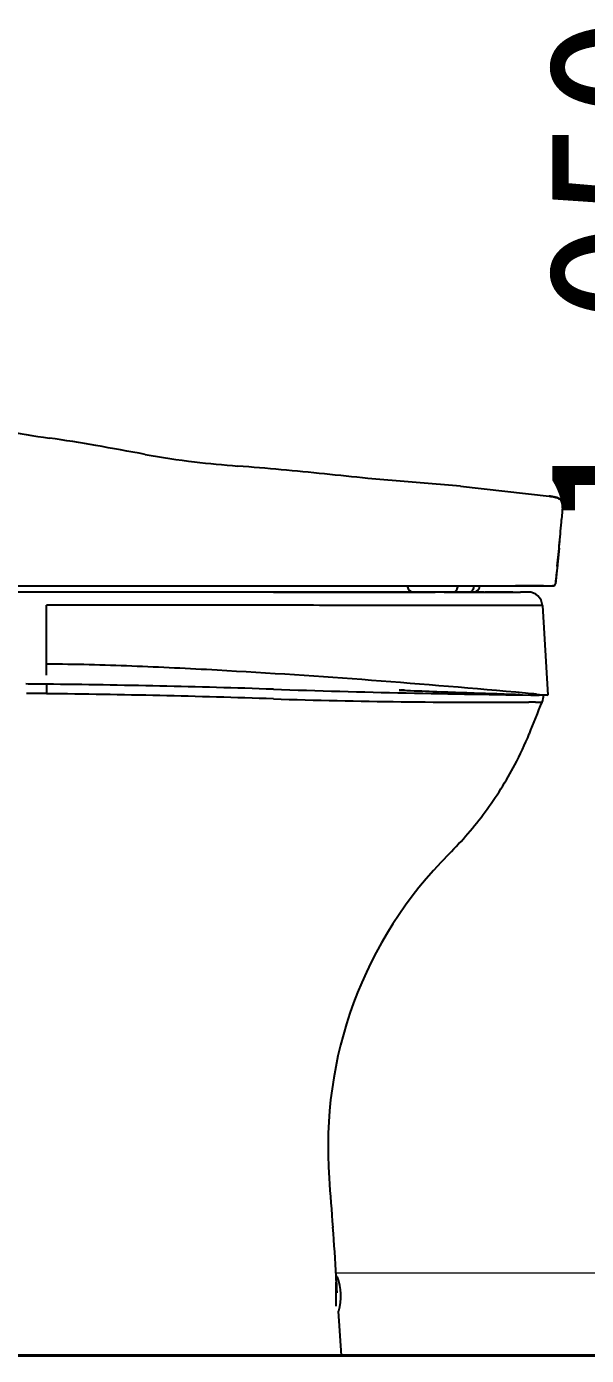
# Model space of a CAD drawing. Units: millimetres at full size. Extents: x -10070 to 9730, y -7239 to 6561.
# Drawn here: x -7574 to -7303, y -5397 to -4753 of the extents above; entities that cross this region are included whole.
import ezdxf
from ezdxf.enums import TextEntityAlignment as Align

# ---------------------------------------------------------------- set-up
doc = ezdxf.new("R2010")
doc.units = ezdxf.units.MM
doc.header["$LTSCALE"] = 50
for name, color, linetype, lineweight in [('B-3_仕上線(黄)', 3, 'Continuous', 40), ('B-A_文字', 7, 'Continuous', 25), ('B-F_寸法・方位', 7, 'Continuous', 25)]:
    doc.layers.add(name, color=color, linetype=linetype, lineweight=lineweight)
doc.styles.add('ＭＳ ゴシック', font='')
doc.styles.get('ＭＳ ゴシック').set_extended_font_data('MS Gothic')

msp = doc.modelspace()

# ---------------------------------------------------------------- linework, layer by layer
at = {"layer": 'B-3_仕上線(黄)'}
msp.add_line((-8084.48, -5396.71), (-6764.48, -5396.71), dxfattribs=at)
at = {"layer": 'B-A_文字', "color": 1, "lineweight": 18}
msp.add_line((-7424.09, -5356.71), (-6764.48, -5356.71), dxfattribs=at)
at = {"layer": 'B-F_寸法・方位'}
for p, q in [((-7363.73, -4975.32), (-7408.72, -4971.64)), ((-7363.73, -4975.32), (-7320.75, -4980.21)), ((-7314.47, -4987.99), (-7314.77, -4991.48)), ((-7315.95, -5005.42), (-7317.81, -5022.81)), ((-7581.6, -5023.7), (-7318.8, -5023.7)), ((-7389.38, -5024.18), (-7389.38, -5023.71)), ((-7357.27, -5024.18), (-7357.27, -5023.71)), ((-7354.56, -5023.71), (-7354.56, -5024.18)), ((-7327.27, -5023.69), (-7337.18, -5023.7)), ((-7454.48, -5026.71), (-7904.13, -5026.71)), ((-7454.48, -5026.71), (-7454.48, -5026.83)), ((-7428.11, -5026.83), (-7454.48, -5026.83)), ((-7352.48, -5026.71), (-7454.47, -5026.71)), ((-7371.62, -5026.82), (-7386.68, -5026.82)), ((-7357.44, -5026.71), (-7386.49, -5026.71)), ((-7353.91, -5026.71), (-7354.42, -5026.71)), ((-7338.36, -5026.71), (-7352.03, -5026.71)), ((-7564.48, -5067.02), (-7564.48, -5033.08)), ((-7454.48, -5033.15), (-7564.48, -5033.08)), ((-7324.09, -5033.29), (-7321.48, -5076.71)), ((-7564.48, -5071.38), (-7566.28, -5071.36)), ((-7564.48, -5071.38), (-7564.48, -5075.96)), ((-7393.17, -5074.27), (-7393.49, -5074.26)), ((-7392.6, -5074.29), (-7392.81, -5074.28)), ((-7392.38, -5074.3), (-7392.6, -5074.29)), ((-7392.16, -5074.31), (-7392.38, -5074.3)), ((-7391.95, -5074.32), (-7392.16, -5074.31)), ((-7391.73, -5074.32), (-7391.95, -5074.32)), ((-7391.52, -5074.33), (-7391.73, -5074.32)), ((-7391.3, -5074.34), (-7391.52, -5074.33)), ((-7391.09, -5074.35), (-7391.3, -5074.34)), ((-7390.87, -5074.36), (-7391.09, -5074.35)), ((-7390.65, -5074.36), (-7390.87, -5074.36)), ((-7335.28, -5076.31), (-7335.78, -5076.3)), ((-7323.48, -5076.71), (-7325.65, -5076.69)), ((-7321.48, -5076.71), (-7323.48, -5076.71)), ((-7423.75, -5366.35), (-7424.02, -5358.47)), ((-7423.87, -5358.47), (-7423.98, -5358.47)), ((-7424.07, -5372.76), (-7424.07, -5361.16)), ((-7423.98, -5360.91), (-7423.98, -5362.61)), ((-7421.48, -5396.71), (-7422.91, -5375.28)), ((-7421.48, -5396.71), (-7835.98, -5396.71)), ((-7226.08, -5396.71), (-7368.54, -5396.71))]:
    msp.add_line(p, q, dxfattribs=at)
msp.add_lwpolyline([(-7324.09, -5033.29), (-7325.88, -5033.29), (-7331.25, -5033.28), (-7339.92, -5033.27), (-7351.41, -5033.25), (-7365.18, -5033.23)], dxfattribs=at)
for centre, radius, start, end in [((-7505.62, -4552.56), 403.65, 258.57817, 261.82417), ((-7669.82, -5695.48), 751, 80.07916, 81.82417), ((-8079.14, -8035.76), 3126.8, 79.63544, 80.07916), ((-7447.98, -4584.79), 381.41, 259.63543, 263.27189), ((-7425.62, -4395.25), 572.27, 263.27189, 265.38313), ((-7653.23, -7213.82), 2255.49, 84.84741, 85.38313), ((-7609.86, -6732.89), 1772.6, 84.16605, 84.84741), ((-8328.67, -13767.93), 8844.27, 84.02949, 84.16605), ((-7322.26, -4994.53), 14.41, 76.52487, 83.99088), ((-7315.52, -4957.18), 23.61, 257.19082, 263.20166), ((-7303.96, -4918.15), 64.14, 256.52488, 258.20411), ((-7318.98, -4986.23), 5.64, 58.39855, 83.20166), ((-7317.43, -4982.65), 1.75, 57.59398, 78.20411), ((-7314.08, -4977.38), 4.49, 237.59398, 245.71929), ((-7317.71, -4984.17), 3.22, 19.34224, 58.39855), ((-7316.34, -4982.38), 0.994, 36.04866, 65.71929), ((-7314.09, -4980.75), 1.78, 216.04866, 232.83493), ((-7315.59, -4982.72), 0.689, 15.38115, 52.83493), ((-7313.23, -4982.07), 1.76, 195.38115, 210.52001), ((-7315.7, -4983.53), 1.12, 7.65135, 30.52001), ((-7319.93, -4984.95), 5.57, 356.16373, 19.34224), ((-7309.63, -4982.71), 5.01, 187.65135, 192.81911), ((-7320.94, -4985.29), 6.59, 354.71394, 12.81911), ((-11505.68, -4633.13), 4206.2, 354.95794, 355.11281), ((-7291.72, -4987.99), 22.75, 174.71395, 180.00001), ((-7291.23, -4987.76), 23.25, 177.28083, 180.57734), ((-7245.91, -4989.91), 68.62, 176.16373, 177.28083), ((-7843.27, -4956.26), 529.56, 353.72785, 354.95794), ((-7705.33, -4968.99), 391.06, 353.61177, 355.13133), ((-5992.11, -5160.8), 1332.86, 173.61177, 174.05764), ((-6203.27, -5136.51), 1120.31, 173.72785, 173.95149), ((-7327.3, -5379.81), 356.11, 89.3956, 89.99397), ((-7318.34, -4530.14), 493.61, 269.3956, 269.82729), ((-7319.81, -5017.88), 5.86, 269.82729, 275.87796), ((-7317.9, -5036.43), 12.79, 93.10498, 95.87796), ((-7318.42, -5025.5), 1.84, 97.45732, 101.97799), ((-7319.07, -5020.55), 3.15, 277.45732, 280.09959), ((-7318.63, -5023.01), 0.653, 273.10498, 325.32346), ((-7318.57, -5023.32), 0.333, 280.09959, 304.78138), ((-7317.64, -5024.67), 1.31, 118.40048, 124.78138), ((-7318.55, -5022.98), 0.619, 298.39281, 324.87589), ((-7319.97, -5022.08), 2.28, 325.32346, 341.30315), ((-7316.98, -5024.08), 1.31, 138.50011, 144.88357), ((-7318.21, -5023), 0.333, 318.50011, 343.17897), ((-7320.9, -5022.18), 3.15, 343.17897, 345.82308), ((-7316.06, -5023.4), 1.84, 161.30233, 165.82308), ((-1747.94, -5608.6), 5600.59, 173.95149, 173.99623), ((-7436.84, 78705.31), 83732.15, 269.98795, 270.00734), ((-7318.89, -438953.41), 433926.6, 90.01169, 90.01442), ((-7439.41, 98796.17), 103823.01, 270.00734, 270.02297), ((-7381.41, -132430.17), 127403.35, 90.00237, 90.01169), ((-7399.96, 393.31), 5420.14, 270.02297, 270.25218), ((-7387.38, -5024.18), 2, 180, 210), ((-7386.49, -5023.71), 3, 210, 270), ((-7343.81, -12363.5), 7336.8, 90.08285, 90.25218), ((-7371.85, 581.91), 5608.73, 270.00237, 270.17611), ((-7367.67, -5023.36), 3.36, 274.63869, 283.86545), ((-7367.3, -5024.87), 1.81, 283.86545, 300.90001), ((-7367.62, -5024.34), 2.43, 300.90001, 313.65725), ((-7367.65, -5024.3), 2.48, 313.65725, 326.17077), ((-7367.89, -5024.14), 2.77, 326.17077, 328.96501), ((-7369.27, -5023.31), 4.37, 328.96501, 330.73581), ((-7370.81, -5022.45), 6.14, 330.73581, 331.99898), ((-7392.66, -5010.83), 30.89, 331.99898, 332.24995), ((-7368.3, -5024.01), 3.2, 338.73977, 357.10541), ((-7359.85, -5023.36), 3.36, 274.63869, 283.86545), ((-7359.48, -5024.87), 1.81, 283.86545, 300.90001), ((-7359.8, -5024.34), 2.43, 300.90001, 313.65725), ((-7359.83, -5024.3), 2.48, 313.65725, 326.17077), ((-7360.07, -5024.14), 2.77, 326.17077, 328.96501), ((-7361.44, -5023.31), 4.37, 328.96501, 330.73581), ((-7362.99, -5022.45), 6.14, 330.73581, 331.99898), ((-7384.84, -5010.83), 30.89, 331.99898, 332.24995), ((-7360.47, -5024.01), 3.2, 338.73977, 357.10541), ((-7357.44, -5023.71), 3, 270, 330), ((-7356.56, -5024.18), 2, 330, 0), ((-7370.6, 174.95), 5201.76, 270.17611, 270.36344), ((-7352.48, -5033.69), 6.98, 100.83894, 102.04666), ((-7352.48, -5033.71), 7, 98.42624, 100.83746), ((-7352.48, -5033.72), 7.01, 93.61619, 98.42757), ((-7352.48, -5033.71), 7, 91.20827, 93.61729), ((-7352.48, -5033.69), 6.98, 89.99968, 91.2073), ((-7338.37, -2578.79), 2447.92, 269.9995, 270.08513), ((-7333.53, -5837.95), 811.25, 89.82672, 90.08513), ((-7331.07, -5033.71), 7, 3.43363, 90), ((-7527.26, -126565.73), 121532.61, 89.94464, 89.96569), ((-7544.1, -143990.06), 138956.94, 89.92622, 89.94464), ((-7572.79, -6289.74), 1228.12, 87.67847, 89.61216), ((-7635.03, -7824.83), 2764.47, 86.81936, 87.67847), ((-7688.75, -8791.69), 3732.82, 85.66979, 86.81936), ((-7622.42, -10251.63), 5180.57, 89.37911, 89.46885), ((-7621.27, -10148.54), 5077.48, 88.73836, 89.35915), ((-7614.05, -9820.64), 4749.5, 88.07469, 88.73835), ((-7272.39, 342.9), 5419.78, 268.07469, 268.75582), ((-7801.89, -10285.89), 5231.29, 84.84949, 85.66979), ((-7055.46, 3654.94), 8735.74, 267.78241, 267.97339), ((-7626.65, -10310.93), 5235.34, 89.31955, 89.42456), ((-7625.02, -10173.21), 5097.6, 88.70119, 89.31955), ((-7619.55, -9932), 4856.33, 88.05212, 88.70119), ((-7361.33, -2339.63), 2740.42, 268.05212, 269.34695), ((-7350.37, -1377.76), 3702.36, 269.34695, 270.30538), ((-7248.21, 1456.54), 6533.68, 268.75582, 269.32083), ((-7064.33, 3404.3), 8484.94, 267.97339, 268.17001), ((-7364.01, -5427.86), 353.57, 83.9716, 84.84949), ((-7329.8, -5236.32), 156.26, 89.12298, 90.30538), ((-9326.63, -4279.04), 2156.7, 337.75724, 338.19859), ((-7326.69, -5032.81), 47.27, 269.12298, 273.02989), ((-7312.37, -4938.87), 138.14, 263.9716, 266.21825), ((-7333.47, -5076.3), 10, 338.19859, 357.67457), ((-7487.23, -5031.29), 169.42, 332.14339, 337.75724), ((-7496.6, -5026.34), 180.01, 323.56471, 332.14339), ((-7496.58, -5026.35), 179.99, 314.98493, 323.56471), ((-7227.96, -5295.12), 200, 134.98492, 184.48381), ((-10415.02, -5545.04), 2996.85, 4.02609, 4.48381), ((-10428.47, -5545.98), 3010.33, 3.57042, 4.02609), ((-7423.85, -5358.97), 0.5, 21.06133, 92.003), ((-7326.06, -5360.53), 97.86, 180.61024, 182.01216), ((-7424.3, -5364.73), 0.5, 326.30254, 2.01628), ((-7320.23, -5360.33), 103.69, 182.01216, 183.33527), ((-7446.71, -5367.77), 25, 342.94466, 21.06133), ((-7423.29, -5374.96), 0.5, 272.003, 342.94466)]:
    msp.add_arc(centre, radius, start, end, dxfattribs=at)

# ---------------------------------------------------------------- texts
at = {"layer": 'B-F_寸法・方位', "style": 'ＭＳ ゴシック'}
msp.add_text('1,050', height=73.31, rotation=90, dxfattribs=at).set_placement((-7226.08, -4996.71), align=Align.BOTTOM_LEFT)

doc.saveas('drawing.dxf')
